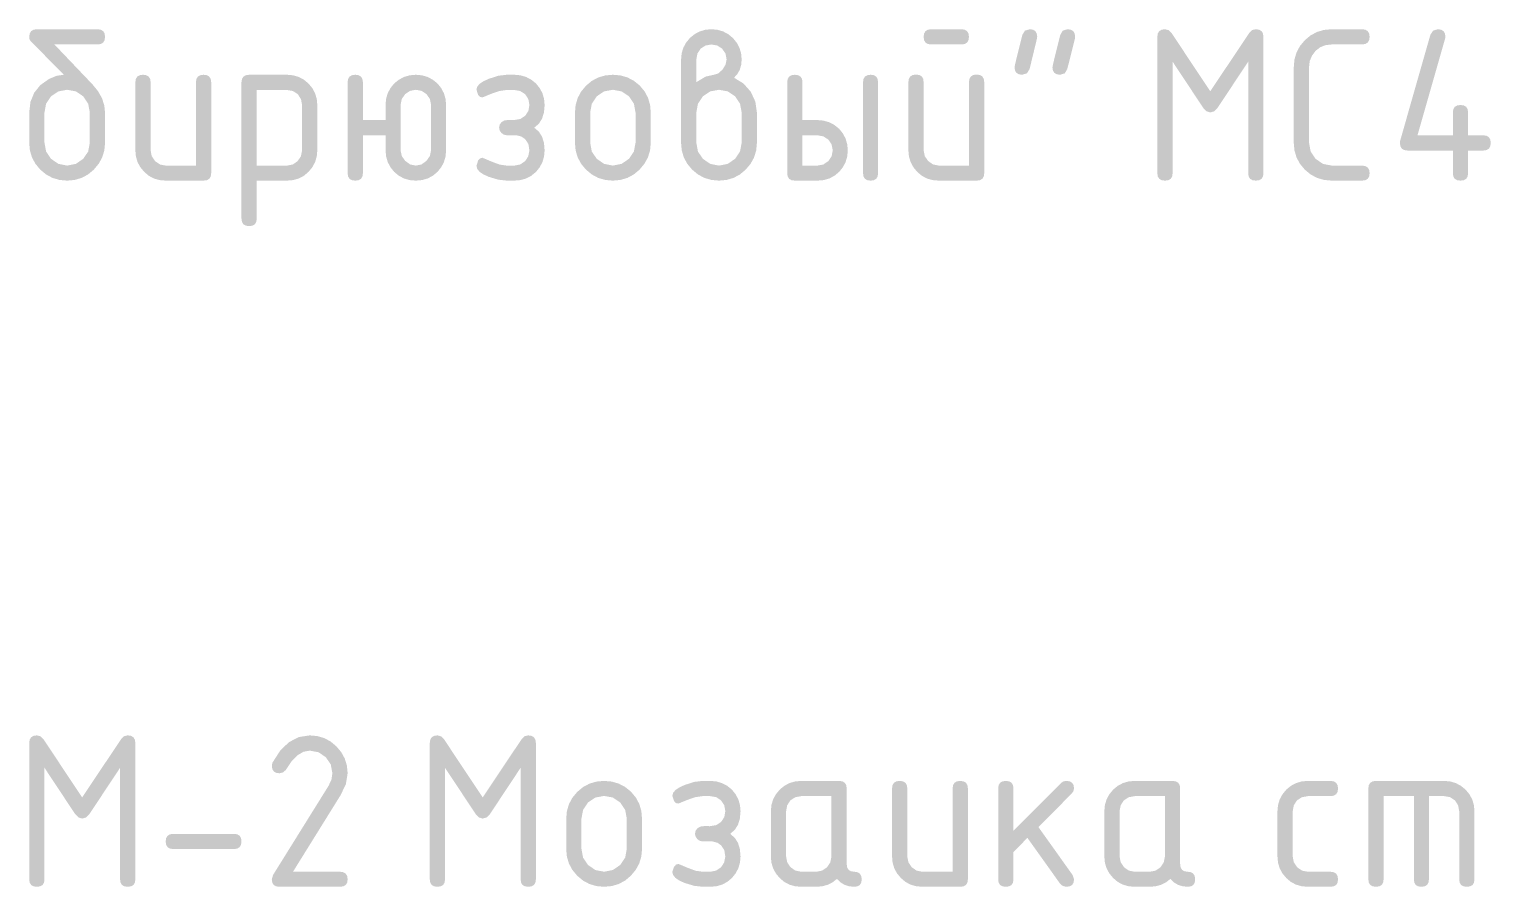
# Model space of a CAD drawing. Header units: millimetres. Extents: x 0 to 1189, y 0 to 841.
# Drawn here: x 1006.08 to 1035.3, y 732.13 to 749.27 of the extents above; entities that cross this region are included whole.
import ezdxf

# ---------------------------------------------------------------- set-up
doc = ezdxf.new("R2010")
doc.units = ezdxf.units.MM

msp = doc.modelspace()

# ---------------------------------------------------------------- hatches: boundary and pattern name
h = msp.add_hatch(color=7)
h.paths.add_polyline_path([(1007.598452, 747.604544), (1007.598452, 746.99931), (1007.584172, 746.849353), (1007.541677, 746.710404), (1007.471483, 746.582513), (1007.374108, 746.465733), (1007.259188, 746.369047), (1007.131091, 746.300369), (1006.991108, 746.259389), (1006.840531, 746.245798), (1006.688034, 746.259389), (1006.547836, 746.300369), (1006.419627, 746.369047), (1006.303096, 746.465733), (1006.206091, 746.582513), (1006.137249, 746.710404), (1006.09621, 746.849353), (1006.08261, 746.99931), (1006.08261, 747.608954), (1006.107217, 747.819931), (1006.181071, 748.00197), (1006.304225, 748.154657), (1006.476729, 748.277578), (1006.63169, 748.342346), (1006.777142, 748.362465), (1006.112376, 749.031089), (1006.089638, 749.066229), (1006.08261, 749.120386), (1006.092127, 749.186945), (1006.120713, 749.234488), (1006.168419, 749.263013), (1006.235297, 749.272521), (1007.450175, 749.272521), (1007.514504, 749.263013), (1007.560901, 749.234488), (1007.589004, 749.186945), (1007.598452, 749.120386), (1007.589004, 749.053508), (1007.560901, 749.005802), (1007.514504, 748.977216), (1007.450175, 748.967699), (1006.586421, 748.967699), (1007.348752, 748.167886), (1007.457298, 748.035215), (1007.535407, 747.897377), (1007.582613, 747.753958)])
h.paths.add_polyline_path([(1007.29363, 747.003719), (1007.29363, 747.608954), (1007.261315, 747.782518), (1007.162441, 747.930863), (1007.015542, 748.029738), (1006.840531, 748.062053), (1006.66552, 748.029738), (1006.518622, 747.930863), (1006.419747, 747.782518), (1006.387432, 747.608954), (1006.387432, 747.003719), (1006.419747, 746.826848), (1006.518622, 746.68181), (1006.66552, 746.580731), (1006.840531, 746.546211), (1007.015542, 746.580731), (1007.162441, 746.68181), (1007.261315, 746.828295)])
h = msp.add_hatch(color=7)
h.paths.add_polyline_path([(1019.418206, 748.214188), (1019.602105, 748.324913), (1019.769882, 748.362465), (1019.861245, 748.389957), (1019.943514, 748.468298), (1020.003941, 748.567793), (1020.023441, 748.667287), (1020.001392, 748.784834), (1019.934695, 748.883363), (1019.836441, 748.947649), (1019.71917, 748.967699), (1019.601416, 748.945995), (1019.503093, 748.883363), (1019.439979, 748.784834), (1019.418206, 748.667287)])
h.paths.add_polyline_path([(1020.171717, 748.302934), (1020.359682, 748.188901), (1020.506305, 748.024019), (1020.597945, 747.824341), (1020.629226, 747.608954), (1020.629226, 746.99931), (1020.614946, 746.848733), (1020.572451, 746.70875), (1020.502257, 746.580653), (1020.404882, 746.465733), (1020.289962, 746.369047), (1020.161865, 746.300369), (1020.021882, 746.259389), (1019.871305, 746.245798), (1019.718808, 746.259389), (1019.57861, 746.300369), (1019.450401, 746.369047), (1019.33387, 746.465733), (1019.236865, 746.582513), (1019.168023, 746.710404), (1019.126984, 746.849353), (1019.113384, 746.99931), (1019.113384, 748.667287), (1019.124538, 748.78945), (1019.157964, 748.902105), (1019.213611, 749.005251), (1019.291427, 749.098889), (1019.384384, 749.174388), (1019.486075, 749.2287), (1019.597377, 749.261514), (1019.71917, 749.272521), (1019.841333, 749.261454), (1019.953987, 749.228217), (1020.057134, 749.17276), (1020.150771, 749.09503), (1020.226038, 749.003623), (1020.280376, 748.901622), (1020.31332, 748.78939), (1020.324404, 748.667287), (1020.314887, 748.5585), (1020.286301, 748.461339), (1020.238595, 748.376065)])
h.paths.add_polyline_path([(1020.324404, 747.003719), (1020.324404, 747.608954), (1020.292089, 747.782518), (1020.193215, 747.930863), (1020.046316, 748.029738), (1019.871305, 748.062053), (1019.696294, 748.029738), (1019.549395, 747.930863), (1019.450521, 747.782518), (1019.418206, 747.608954), (1019.418206, 747.003719), (1019.450521, 746.826848), (1019.549395, 746.68181), (1019.696294, 746.580731), (1019.871305, 746.546211), (1020.046316, 746.580731), (1020.193215, 746.68181), (1020.292089, 746.828295)])
h = msp.add_hatch(color=7)
h.paths.add_polyline_path([(1025.173289, 748.214188), (1025.173289, 746.394075), (1025.163772, 746.327886), (1025.135186, 746.281696), (1025.08748, 746.254626), (1025.020603, 746.245798), (1024.263233, 746.245798), (1024.14082, 746.256263), (1024.028484, 746.288173), (1023.926587, 746.342304), (1023.83549, 746.419431), (1023.757674, 746.513069), (1023.702027, 746.616215), (1023.668601, 746.72887), (1023.657447, 746.851033), (1023.657447, 748.214188), (1023.666964, 748.281066), (1023.69555, 748.328772), (1023.743256, 748.357358), (1023.810134, 748.366875), (1023.876693, 748.357358), (1023.924235, 748.328772), (1023.952761, 748.281066), (1023.962269, 748.214188), (1023.962269, 746.851033), (1023.984593, 746.735898), (1024.051566, 746.639366), (1024.149338, 746.569017), (1024.263233, 746.546211), (1024.868467, 746.546211), (1024.868467, 748.214188), (1024.877976, 748.281066), (1024.906501, 748.328772), (1024.954043, 748.357358), (1025.020603, 748.366875), (1025.08748, 748.357358), (1025.135186, 748.328772), (1025.163772, 748.281066)])
h.paths.add_polyline_path([(1024.71578, 748.967699), (1024.110546, 748.967699), (1024.046218, 748.977216), (1023.999821, 749.005802), (1023.971717, 749.053508), (1023.962269, 749.120386), (1023.971717, 749.186945), (1023.999821, 749.234488), (1024.046218, 749.263013), (1024.110546, 749.272521), (1024.71578, 749.272521), (1024.782658, 749.263013), (1024.830364, 749.234488), (1024.85895, 749.186945), (1024.868467, 749.120386), (1024.85895, 749.053508), (1024.830364, 749.005802), (1024.782658, 748.977216)])
h = msp.add_hatch(color=7)
h.paths.add_polyline_path([(1026.083947, 749.272521), (1026.148275, 749.263073), (1026.194672, 749.23497), (1026.222776, 749.188573), (1026.232224, 749.124245), (1026.227814, 749.086211), (1026.080088, 748.476567), (1026.028067, 748.39099), (1025.931812, 748.362465), (1025.864934, 748.371973), (1025.817228, 748.400499), (1025.788642, 748.448041), (1025.779125, 748.5146), (1025.788702, 748.56241), (1025.81771, 748.685822), (1025.866561, 748.884578), (1025.93567, 749.15842), (1025.986037, 749.243996)])
h.paths.add_polyline_path([(1026.837458, 749.272521), (1026.904336, 749.263073), (1026.952042, 749.23497), (1026.980628, 749.188573), (1026.990145, 749.124245), (1026.985735, 749.082352), (1026.8336, 748.476567), (1026.783715, 748.39099), (1026.689181, 748.362465), (1026.622622, 748.371973), (1026.57508, 748.400499), (1026.546554, 748.448041), (1026.537046, 748.5146), (1026.546623, 748.56241), (1026.575631, 748.685822), (1026.624482, 748.884578), (1026.693591, 749.15842), (1026.743407, 749.243996)])
h = msp.add_hatch(color=7)
h.dxf.hatch_style = 2
h.paths.add_polyline_path([(1030.602545, 749.272521), (1030.669422, 749.263013), (1030.717128, 749.234488), (1030.745714, 749.186945), (1030.755231, 749.120386), (1030.755231, 746.394075), (1030.745714, 746.327886), (1030.717128, 746.281696), (1030.669422, 746.254626), (1030.602545, 746.245798), (1030.535985, 746.254626), (1030.488443, 746.281696), (1030.459918, 746.327886), (1030.450409, 746.394075), (1030.450409, 748.624843), (1029.836355, 747.697699), (1029.769383, 747.631209), (1029.692488, 747.608954), (1029.619659, 747.631209), (1029.553031, 747.697699), (1028.938977, 748.624843), (1028.938977, 746.394075), (1028.929468, 746.327886), (1028.900943, 746.281696), (1028.853401, 746.254626), (1028.786841, 746.245798), (1028.719963, 746.254626), (1028.672258, 746.281696), (1028.643672, 746.327886), (1028.634155, 746.394075), (1028.634155, 749.120386), (1028.643672, 749.186945), (1028.672258, 749.234488), (1028.719963, 749.263013), (1028.786841, 749.272521), (1028.860291, 749.253504), (1028.918031, 749.196454), (1029.692488, 748.032287), (1030.475765, 749.204722), (1030.529853, 749.256192)])
h = msp.add_hatch(color=7)
h.dxf.hatch_style = 2
h.paths.add_polyline_path([(1032.724638, 749.272521), (1032.791516, 749.263013), (1032.839222, 749.234488), (1032.867808, 749.186945), (1032.877325, 749.120386), (1032.867808, 749.053508), (1032.839222, 749.005802), (1032.791516, 748.977216), (1032.724638, 748.967699), (1032.119404, 748.967699), (1031.997138, 748.954117), (1031.890787, 748.912785), (1031.800354, 748.842823), (1031.725836, 748.743355), (1031.680154, 748.635385), (1031.666305, 748.5146), (1031.666305, 747.003719), (1031.69862, 746.828295), (1031.797494, 746.68181), (1031.944393, 746.580731), (1032.119404, 746.546211), (1032.724638, 746.546211), (1032.791516, 746.536702), (1032.839222, 746.508177), (1032.867808, 746.460634), (1032.877325, 746.394075), (1032.867808, 746.327886), (1032.839222, 746.281696), (1032.791516, 746.254626), (1032.724638, 746.245798), (1032.119404, 746.245798), (1031.966907, 746.259389), (1031.826709, 746.300369), (1031.698499, 746.369047), (1031.581969, 746.465733), (1031.484964, 746.582513), (1031.416122, 746.710404), (1031.375082, 746.849353), (1031.361483, 746.99931), (1031.361483, 748.5146), (1031.375082, 748.667106), (1031.416122, 748.807365), (1031.484964, 748.935737), (1031.581969, 749.052587), (1031.698499, 749.149506), (1031.826709, 749.218158), (1031.966907, 749.259008), (1032.119404, 749.272521)])
h = msp.add_hatch(color=7)
h.dxf.hatch_style = 2
h.paths.add_polyline_path([(1033.483161, 746.99931), (1033.48757, 747.041753), (1034.092805, 749.16283), (1034.146479, 749.244547), (1034.241082, 749.272521), (1034.307641, 749.263013), (1034.355183, 749.234488), (1034.383709, 749.186945), (1034.393217, 749.120386), (1034.384949, 749.077942), (1033.834836, 747.151996), (1034.541494, 747.151996), (1034.541494, 747.608954), (1034.551011, 747.67491), (1034.579597, 747.721126), (1034.627303, 747.748325), (1034.694181, 747.757231), (1034.76074, 747.748325), (1034.808282, 747.721126), (1034.836808, 747.67491), (1034.846316, 747.608954), (1034.846316, 747.151996), (1035.151138, 747.151996), (1035.215467, 747.142402), (1035.261863, 747.113687), (1035.289967, 747.065955), (1035.299415, 746.99931), (1035.289967, 746.93275), (1035.261863, 746.885208), (1035.215467, 746.856683), (1035.151138, 746.847174), (1034.846316, 746.847174), (1034.846316, 746.394075), (1034.836808, 746.327886), (1034.808282, 746.281696), (1034.76074, 746.254626), (1034.694181, 746.245798), (1034.627303, 746.254626), (1034.579597, 746.281696), (1034.551011, 746.327886), (1034.541494, 746.394075), (1034.541494, 746.847174), (1033.635847, 746.847174), (1033.568969, 746.856683), (1033.521263, 746.885208), (1033.492678, 746.93275)])
h = msp.add_hatch(color=7)
h.dxf.hatch_style = 2
h.paths.add_polyline_path([(1009.72013, 748.214188), (1009.72013, 746.394075), (1009.710613, 746.327886), (1009.682027, 746.281696), (1009.634321, 746.254626), (1009.567443, 746.245798), (1008.810074, 746.245798), (1008.687661, 746.256263), (1008.575325, 746.288173), (1008.473427, 746.342304), (1008.382331, 746.419431), (1008.304514, 746.512449), (1008.248868, 746.614561), (1008.215441, 746.727009), (1008.204288, 746.851033), (1008.204288, 748.214188), (1008.213805, 748.278517), (1008.242391, 748.324913), (1008.290097, 748.353017), (1008.356975, 748.362465), (1008.423534, 748.353017), (1008.471076, 748.324913), (1008.499602, 748.278517), (1008.50911, 748.214188), (1008.50911, 746.851033), (1008.531434, 746.735415), (1008.598407, 746.635508), (1008.696179, 746.568535), (1008.810074, 746.546211), (1009.415308, 746.546211), (1009.415308, 748.214188), (1009.424816, 748.278517), (1009.453342, 748.324913), (1009.500884, 748.353017), (1009.567443, 748.362465), (1009.634321, 748.353017), (1009.682027, 748.324913), (1009.710613, 748.278517)])
h = msp.add_hatch(color=7)
h.paths.add_polyline_path([(1010.325966, 748.214188), (1010.335483, 748.278517), (1010.364068, 748.324913), (1010.411774, 748.353017), (1010.478652, 748.362465), (1011.236022, 748.362465), (1011.358435, 748.35138), (1011.470771, 748.318437), (1011.572668, 748.264099), (1011.663765, 748.188832), (1011.741581, 748.095194), (1011.797228, 747.992048), (1011.830654, 747.879394), (1011.841808, 747.757231), (1011.841808, 746.851033), (1011.830654, 746.72887), (1011.797228, 746.616215), (1011.741581, 746.513069), (1011.663765, 746.419431), (1011.572668, 746.342304), (1011.470771, 746.288173), (1011.358435, 746.256263), (1011.236022, 746.245798), (1010.630788, 746.245798), (1010.630788, 745.484019), (1010.621279, 745.41969), (1010.592754, 745.373293), (1010.545212, 745.34519), (1010.478652, 745.335742), (1010.411774, 745.34519), (1010.364068, 745.373293), (1010.335483, 745.41969), (1010.325966, 745.484019)])
h.paths.add_polyline_path([(1010.630788, 748.057643), (1010.630788, 746.546211), (1011.236022, 746.546211), (1011.351571, 746.568535), (1011.447689, 746.635508), (1011.514661, 746.733762), (1011.536986, 746.851033), (1011.536986, 747.757231), (1011.515213, 747.874502), (1011.452099, 747.972756), (1011.353775, 748.037524), (1011.236022, 748.057643)])
h = msp.add_hatch(color=7)
h.paths.add_polyline_path([(1013.205564, 747.151996), (1012.752465, 747.151996), (1012.752465, 746.394075), (1012.742957, 746.327886), (1012.714432, 746.281696), (1012.666889, 746.254626), (1012.60033, 746.245798), (1012.533452, 746.254626), (1012.485746, 746.281696), (1012.45716, 746.327886), (1012.447643, 746.394075), (1012.447643, 748.214188), (1012.45716, 748.278517), (1012.485746, 748.324913), (1012.533452, 748.353017), (1012.60033, 748.362465), (1012.666889, 748.353017), (1012.714432, 748.324913), (1012.742957, 748.278517), (1012.752465, 748.214188), (1012.752465, 747.456267), (1013.205564, 747.456267), (1013.205564, 747.761089), (1013.216649, 747.882882), (1013.249593, 747.994184), (1013.303931, 748.095875), (1013.379197, 748.188832), (1013.472835, 748.264099), (1013.575981, 748.318437), (1013.688636, 748.35138), (1013.810799, 748.362465), (1013.933048, 748.35138), (1014.045892, 748.318437), (1014.149228, 748.264099), (1014.242952, 748.188832), (1014.318132, 748.095194), (1014.37228, 747.992048), (1014.405035, 747.879394), (1014.416033, 747.757231), (1014.416033, 746.851033), (1014.405035, 746.727009), (1014.37228, 746.614561), (1014.318132, 746.512449), (1014.242952, 746.419431), (1014.149228, 746.342304), (1014.045892, 746.288173), (1013.933048, 746.256263), (1013.810799, 746.245798), (1013.688636, 746.256263), (1013.575981, 746.288173), (1013.472835, 746.342304), (1013.379197, 746.419431), (1013.303931, 746.513069), (1013.249593, 746.616215), (1013.216649, 746.72887), (1013.205564, 746.851033)])
h.paths.add_polyline_path([(1013.810799, 746.546211), (1013.92304, 746.569017), (1014.022465, 746.639366), (1014.091367, 746.737345), (1014.115621, 746.851033), (1014.115621, 747.757231), (1014.093366, 747.874502), (1014.026875, 747.972756), (1013.928345, 748.039728), (1013.810799, 748.062053), (1013.693528, 748.039728), (1013.595274, 747.972756), (1013.528301, 747.874502), (1013.505977, 747.757231), (1013.505977, 746.851033), (1013.530437, 746.737345), (1013.599132, 746.639366), (1013.698558, 746.569017)])
h = msp.add_hatch(color=7)
h.dxf.hatch_style = 2
h.paths.add_polyline_path([(1016.080833, 746.851033), (1016.061265, 746.976985), (1016.000356, 747.071519), (1015.924426, 747.125814), (1015.822865, 747.151996), (1015.628286, 747.151996), (1015.565654, 747.167086), (1015.522452, 747.198298), (1015.487864, 747.246461), (1015.475599, 747.304132), (1015.487864, 747.365454), (1015.522452, 747.414375), (1015.581846, 747.448481), (1015.670178, 747.460677), (1015.717031, 747.460677), (1015.767743, 747.456267), (1015.90162, 747.478591), (1016.000356, 747.545564), (1016.061265, 747.640235), (1016.080833, 747.757231), (1016.060783, 747.874502), (1015.996498, 747.972756), (1015.897968, 748.037524), (1015.780421, 748.057643), (1015.628286, 748.057643), (1015.487933, 748.038626), (1015.319054, 747.981575), (1015.238155, 747.948296), (1015.180354, 747.924524), (1015.146429, 747.910262), (1015.095261, 747.91853), (1015.056676, 747.960078), (1015.0225, 748.065911), (1015.038339, 748.12471), (1015.085545, 748.180357), (1015.163654, 748.2328), (1015.272201, 748.281988), (1015.462852, 748.342897), (1015.628286, 748.362465), (1015.780421, 748.362465), (1015.902584, 748.35138), (1016.015239, 748.318437), (1016.118385, 748.264099), (1016.212023, 748.188832), (1016.287522, 748.095194), (1016.341834, 747.992048), (1016.374648, 747.879394), (1016.385656, 747.757231), (1016.372883, 747.609617), (1016.334324, 747.484586), (1016.269616, 747.382602), (1016.178399, 747.304132), (1016.269616, 747.225661), (1016.334324, 747.123678), (1016.372883, 746.998646), (1016.385656, 746.851033), (1016.374648, 746.72887), (1016.341834, 746.616215), (1016.287522, 746.513069), (1016.212023, 746.419431), (1016.118385, 746.342304), (1016.015239, 746.288173), (1015.902584, 746.256263), (1015.780421, 746.245798), (1015.628286, 746.245798), (1015.459269, 746.264815), (1015.268342, 746.321866), (1015.160166, 746.371122), (1015.083409, 746.424048), (1015.037659, 746.481004), (1015.0225, 746.542352), (1015.056676, 746.648185), (1015.095743, 746.68808), (1015.141011, 746.702756), (1015.154714, 746.698002), (1015.189449, 746.683739), (1015.245579, 746.659968), (1015.323464, 746.626688), (1015.488484, 746.565779), (1015.628286, 746.546211), (1015.780421, 746.546211), (1015.897968, 746.568535), (1015.996498, 746.635508), (1016.059336, 746.733762)])
h = msp.add_hatch(color=7)
h.paths.add_polyline_path([(1016.991706, 746.99931), (1016.991706, 747.604544), (1017.005306, 747.75705), (1017.046346, 747.897308), (1017.115187, 748.025681), (1017.212193, 748.14253), (1017.328723, 748.239217), (1017.456932, 748.307895), (1017.59713, 748.348874), (1017.749627, 748.362465), (1017.902125, 748.348934), (1018.042323, 748.308377), (1018.170532, 748.240845), (1018.287062, 748.146389), (1018.384068, 748.029789), (1018.452909, 747.901098), (1018.493949, 747.759591), (1018.507548, 747.604544), (1018.507548, 746.99931), (1018.493269, 746.849353), (1018.450773, 746.710404), (1018.380579, 746.582513), (1018.283204, 746.465733), (1018.168284, 746.369047), (1018.040187, 746.300369), (1017.900204, 746.259389), (1017.749627, 746.245798), (1017.59713, 746.259389), (1017.456932, 746.300369), (1017.328723, 746.369047), (1017.212193, 746.465733), (1017.115187, 746.582513), (1017.046346, 746.710404), (1017.005306, 746.849353)])
h.paths.add_polyline_path([(1018.202726, 747.003719), (1018.202726, 747.608954), (1018.170411, 747.782518), (1018.071537, 747.930863), (1017.924638, 748.029738), (1017.749627, 748.062053), (1017.574617, 748.029738), (1017.427718, 747.930863), (1017.328843, 747.782518), (1017.296528, 747.608954), (1017.296528, 747.003719), (1017.328843, 746.826848), (1017.427718, 746.68181), (1017.574617, 746.580731), (1017.749627, 746.546211), (1017.924638, 746.580731), (1018.071537, 746.68181), (1018.170411, 746.828295)])
h = msp.add_hatch(color=7)
h.paths.add_polyline_path([(1022.446082, 746.851033), (1022.434997, 746.72887), (1022.402054, 746.616215), (1022.347716, 746.513069), (1022.272449, 746.419431), (1022.178811, 746.342304), (1022.075665, 746.288173), (1021.963011, 746.256263), (1021.840847, 746.245798), (1021.387748, 746.245798), (1021.320871, 746.254626), (1021.273165, 746.281696), (1021.244579, 746.327886), (1021.235062, 746.394075), (1021.235062, 748.214188), (1021.244579, 748.278517), (1021.273165, 748.324913), (1021.320871, 748.353017), (1021.387748, 748.362465), (1021.454308, 748.353017), (1021.50185, 748.324913), (1021.530375, 748.278517), (1021.539884, 748.214188), (1021.539884, 747.456267), (1021.840847, 747.456267), (1021.963011, 747.445269), (1022.075665, 747.412514), (1022.178811, 747.358366), (1022.272449, 747.283185), (1022.347716, 747.189462), (1022.402054, 747.086126), (1022.434997, 746.973282)])
h.paths.add_polyline_path([(1022.145118, 746.851033), (1022.12307, 746.968579), (1022.056373, 747.067109), (1021.958119, 747.130223), (1021.840847, 747.151996), (1021.539884, 747.151996), (1021.539884, 746.546211), (1021.840847, 746.546211), (1021.958119, 746.568535), (1022.056373, 746.635508), (1022.12307, 746.733762)])
h.paths.add_polyline_path([(1022.750904, 748.214188), (1022.760412, 748.278517), (1022.788938, 748.324913), (1022.83648, 748.353017), (1022.903039, 748.362465), (1022.967368, 748.353017), (1023.013765, 748.324913), (1023.041868, 748.278517), (1023.051316, 748.214188), (1023.051316, 746.394075), (1023.041868, 746.327886), (1023.013765, 746.281696), (1022.967368, 746.254626), (1022.903039, 746.245798), (1022.83648, 746.254626), (1022.788938, 746.281696), (1022.760412, 746.327886), (1022.750904, 746.394075)])
h = msp.add_hatch(color=7)
h.dxf.hatch_style = 2
h.paths.add_polyline_path([(1008.051, 735.15503), (1008.117878, 735.145521), (1008.165584, 735.116996), (1008.19417, 735.069454), (1008.203687, 735.002894), (1008.203687, 732.276584), (1008.19417, 732.210395), (1008.165584, 732.164205), (1008.117878, 732.137135), (1008.051, 732.128307), (1007.984441, 732.137135), (1007.936898, 732.164205), (1007.908373, 732.210395), (1007.898865, 732.276584), (1007.898865, 734.507352), (1007.284811, 733.580208), (1007.217838, 733.513717), (1007.140944, 733.491462), (1007.068114, 733.513717), (1007.001486, 733.580208), (1006.387432, 734.507352), (1006.387432, 732.276584), (1006.377924, 732.210395), (1006.349398, 732.164205), (1006.301856, 732.137135), (1006.235297, 732.128307), (1006.168419, 732.137135), (1006.120713, 732.164205), (1006.092127, 732.210395), (1006.08261, 732.276584), (1006.08261, 735.002894), (1006.092127, 735.069454), (1006.120713, 735.116996), (1006.168419, 735.145521), (1006.235297, 735.15503), (1006.308746, 735.136013), (1006.366486, 735.078962), (1007.140944, 733.914795), (1007.924221, 735.08723), (1007.978309, 735.1387)])
h = msp.add_hatch(color=7)
h.dxf.hatch_style = 2
h.paths.add_polyline_path([(1011.689827, 735.15503), (1011.840404, 735.141516), (1011.980386, 735.100666), (1012.108484, 735.032014), (1012.223403, 734.935095), (1012.320779, 734.818246), (1012.390973, 734.689873), (1012.433468, 734.549615), (1012.447748, 734.397109), (1012.412677, 734.180757), (1012.307739, 733.961098), (1011.355239, 732.428719), (1012.295061, 732.428719), (1012.361939, 732.419211), (1012.409645, 732.390685), (1012.438231, 732.343143), (1012.447748, 732.276584), (1012.438231, 732.210395), (1012.409645, 732.164205), (1012.361939, 732.137135), (1012.295061, 732.128307), (1011.084593, 732.128307), (1011.017715, 732.137135), (1010.970009, 732.164205), (1010.941423, 732.210395), (1010.931906, 732.276584), (1010.957262, 732.365329), (1012.066858, 734.147408), (1012.123909, 734.270812), (1012.142926, 734.397109), (1012.110611, 734.572533), (1012.011737, 734.719019), (1011.864838, 734.817893), (1011.689827, 734.850208), (1011.562737, 734.826428), (1011.441642, 734.755054), (1011.326128, 734.636035), (1011.215782, 734.469318), (1011.161143, 734.41585), (1011.084593, 734.397109), (1011.017715, 734.406703), (1010.970009, 734.435418), (1010.941423, 734.48315), (1010.931906, 734.549795), (1010.944584, 734.608776), (1011.098003, 734.847839), (1011.272764, 735.018535), (1011.469746, 735.120915)])
h = msp.add_hatch(color=7)
h.dxf.hatch_style = 2
h.paths.add_polyline_path([(1016.057909, 735.15503), (1016.124787, 735.145521), (1016.172493, 735.116996), (1016.201078, 735.069454), (1016.210595, 735.002894), (1016.210595, 732.276584), (1016.201078, 732.210395), (1016.172493, 732.164205), (1016.124787, 732.137135), (1016.057909, 732.128307), (1015.991349, 732.137135), (1015.943807, 732.164205), (1015.915282, 732.210395), (1015.905773, 732.276584), (1015.905773, 734.507352), (1015.291719, 733.580208), (1015.224747, 733.513717), (1015.147852, 733.491462), (1015.075023, 733.513717), (1015.008395, 733.580208), (1014.394341, 734.507352), (1014.394341, 732.276584), (1014.384833, 732.210395), (1014.356307, 732.164205), (1014.308765, 732.137135), (1014.242206, 732.128307), (1014.175328, 732.137135), (1014.127622, 732.164205), (1014.099036, 732.210395), (1014.089519, 732.276584), (1014.089519, 735.002894), (1014.099036, 735.069454), (1014.127622, 735.116996), (1014.175328, 735.145521), (1014.242206, 735.15503), (1014.315655, 735.136013), (1014.373395, 735.078962), (1015.147852, 733.914795), (1015.931129, 735.08723), (1015.985217, 735.1387)])
h = msp.add_hatch(color=7)
h.paths.add_polyline_path([(1016.816992, 732.881818), (1016.816992, 733.487052), (1016.830592, 733.639558), (1016.871631, 733.779817), (1016.940473, 733.908189), (1017.037478, 734.025039), (1017.154009, 734.121725), (1017.282218, 734.190403), (1017.422416, 734.231383), (1017.574913, 734.244973), (1017.72741, 734.231443), (1017.867608, 734.190885), (1017.995818, 734.123353), (1018.112348, 734.028897), (1018.209353, 733.912298), (1018.278195, 733.783606), (1018.319235, 733.642099), (1018.332834, 733.487052), (1018.332834, 732.881818), (1018.318554, 732.731862), (1018.276059, 732.592912), (1018.205865, 732.465022), (1018.108489, 732.348242), (1017.99357, 732.251555), (1017.865472, 732.182877), (1017.72549, 732.141898), (1017.574913, 732.128307), (1017.422416, 732.141898), (1017.282218, 732.182877), (1017.154009, 732.251555), (1017.037478, 732.348242), (1016.940473, 732.465022), (1016.871631, 732.592912), (1016.830592, 732.731862)])
h.paths.add_polyline_path([(1018.028012, 732.886228), (1018.028012, 733.491462), (1017.995697, 733.665026), (1017.896823, 733.813372), (1017.749924, 733.912246), (1017.574913, 733.944561), (1017.399902, 733.912246), (1017.253003, 733.813372), (1017.154129, 733.665026), (1017.121814, 733.491462), (1017.121814, 732.886228), (1017.154129, 732.709357), (1017.253003, 732.564318), (1017.399902, 732.463239), (1017.574913, 732.428719), (1017.749924, 732.463239), (1017.896823, 732.564318), (1017.995697, 732.710803)])
h = msp.add_hatch(color=7)
h.dxf.hatch_style = 2
h.paths.add_polyline_path([(1019.997148, 732.733541), (1019.97758, 732.859494), (1019.916671, 732.954027), (1019.840741, 733.008322), (1019.739179, 733.034505), (1019.5446, 733.034505), (1019.481968, 733.049594), (1019.438767, 733.080807), (1019.404178, 733.128969), (1019.391914, 733.18664), (1019.404178, 733.247963), (1019.438767, 733.296883), (1019.49816, 733.33099), (1019.586493, 733.343185), (1019.633346, 733.343185), (1019.684058, 733.338776), (1019.817934, 733.3611), (1019.916671, 733.428072), (1019.97758, 733.522744), (1019.997148, 733.639739), (1019.977098, 733.75701), (1019.912812, 733.855264), (1019.814282, 733.920032), (1019.696736, 733.940151), (1019.5446, 733.940151), (1019.404247, 733.921134), (1019.235369, 733.864084), (1019.154469, 733.830804), (1019.096669, 733.807033), (1019.062743, 733.79277), (1019.011575, 733.801038), (1018.97299, 733.842586), (1018.938815, 733.94842), (1018.954654, 734.007219), (1019.00186, 734.062866), (1019.079969, 734.115309), (1019.188515, 734.164496), (1019.379167, 734.225405), (1019.5446, 734.244973), (1019.696736, 734.244973), (1019.818899, 734.233889), (1019.931553, 734.200945), (1020.0347, 734.146607), (1020.128337, 734.071341), (1020.203837, 733.977703), (1020.258148, 733.874557), (1020.290963, 733.761902), (1020.30197, 733.639739), (1020.289197, 733.492125), (1020.250638, 733.367094), (1020.185931, 733.265111), (1020.094713, 733.18664), (1020.185931, 733.108169), (1020.250638, 733.006186), (1020.289197, 732.881155), (1020.30197, 732.733541), (1020.290963, 732.611378), (1020.258148, 732.498723), (1020.203837, 732.395577), (1020.128337, 732.30194), (1020.0347, 732.224812), (1019.931553, 732.170681), (1019.818899, 732.138771), (1019.696736, 732.128307), (1019.5446, 732.128307), (1019.375584, 732.147324), (1019.184657, 732.204374), (1019.076481, 732.253631), (1018.999724, 732.306556), (1018.953973, 732.363512), (1018.938815, 732.424861), (1018.97299, 732.530694), (1019.012057, 732.570588), (1019.057326, 732.585264), (1019.071029, 732.58051), (1019.105764, 732.566247), (1019.161893, 732.542476), (1019.239778, 732.509197), (1019.404798, 732.448287), (1019.5446, 732.428719), (1019.696736, 732.428719), (1019.814282, 732.451043), (1019.912812, 732.518016), (1019.975651, 732.61627)])
h = msp.add_hatch(color=7)
h.paths.add_polyline_path([(1022.119186, 733.940151), (1021.513951, 733.940151), (1021.396198, 733.918378), (1021.297875, 733.855264), (1021.234761, 733.75701), (1021.212988, 733.639739), (1021.212988, 732.733541), (1021.235312, 732.617924), (1021.302285, 732.518016), (1021.400057, 732.451043), (1021.513951, 732.428719), (1021.818222, 732.428719), (1021.933771, 732.451043), (1022.029889, 732.518016), (1022.096862, 732.61627), (1022.119186, 732.733541)])
h.paths.add_polyline_path([(1022.72442, 732.276584), (1022.714972, 732.210395), (1022.686869, 732.164205), (1022.640472, 732.137135), (1022.576143, 732.128307), (1022.473746, 732.137884), (1022.382047, 732.166892), (1022.300579, 732.215743), (1022.228878, 732.284852), (1022.13921, 732.215743), (1022.04112, 732.166892), (1021.934244, 732.137884), (1021.818222, 732.128307), (1021.513951, 732.128307), (1021.391539, 732.138771), (1021.279203, 732.170681), (1021.177305, 732.224812), (1021.086208, 732.30194), (1021.008392, 732.394957), (1020.952745, 732.49707), (1020.919319, 732.609518), (1020.908166, 732.733541), (1020.908166, 733.639739), (1020.919319, 733.761902), (1020.952745, 733.874557), (1021.008392, 733.977703), (1021.086208, 734.071341), (1021.177305, 734.146607), (1021.279203, 734.200945), (1021.391539, 734.233889), (1021.513951, 734.244973), (1022.271321, 734.244973), (1022.338199, 734.235525), (1022.385905, 734.207422), (1022.414491, 734.161025), (1022.424008, 734.096697), (1022.424008, 732.581406), (1022.433516, 732.514528), (1022.462042, 732.466822), (1022.509584, 732.438236), (1022.576143, 732.428719), (1022.640472, 732.419211), (1022.686869, 732.390685), (1022.714972, 732.343143)])
h = msp.add_hatch(color=7)
h.dxf.hatch_style = 2
h.paths.add_polyline_path([(1024.846538, 734.096697), (1024.846538, 732.276584), (1024.837021, 732.210395), (1024.808435, 732.164205), (1024.760729, 732.137135), (1024.693851, 732.128307), (1023.936482, 732.128307), (1023.814069, 732.138771), (1023.701733, 732.170681), (1023.599836, 732.224812), (1023.508739, 732.30194), (1023.430923, 732.394957), (1023.375276, 732.49707), (1023.34185, 732.609518), (1023.330696, 732.733541), (1023.330696, 734.096697), (1023.340213, 734.161025), (1023.368799, 734.207422), (1023.416505, 734.235525), (1023.483383, 734.244973), (1023.549942, 734.235525), (1023.597484, 734.207422), (1023.62601, 734.161025), (1023.635518, 734.096697), (1023.635518, 732.733541), (1023.657842, 732.617924), (1023.724815, 732.518016), (1023.822587, 732.451043), (1023.936482, 732.428719), (1024.541716, 732.428719), (1024.541716, 734.096697), (1024.551225, 734.161025), (1024.57975, 734.207422), (1024.627292, 734.235525), (1024.693851, 734.244973), (1024.760729, 734.235525), (1024.808435, 734.207422), (1024.837021, 734.161025)])
h = msp.add_hatch(color=7)
h.dxf.hatch_style = 2
h.paths.add_polyline_path([(1025.757341, 733.25003), (1026.709841, 734.20253), (1026.75635, 734.234914), (1026.815674, 734.244973), (1026.882552, 734.235525), (1026.930258, 734.207422), (1026.958844, 734.161025), (1026.968361, 734.096697), (1026.956096, 734.039026), (1026.921507, 733.990863), (1026.256742, 733.322239), (1026.938595, 732.365329), (1026.968361, 732.276584), (1026.958844, 732.210395), (1026.930258, 732.164205), (1026.882552, 732.137135), (1026.815674, 732.128307), (1026.742776, 732.144085), (1026.688895, 732.191697), (1026.036807, 733.106163), (1025.757341, 732.822838), (1025.757341, 732.276584), (1025.747832, 732.210395), (1025.719307, 732.164205), (1025.671765, 732.137135), (1025.605205, 732.128307), (1025.538327, 732.137135), (1025.490621, 732.164205), (1025.462036, 732.210395), (1025.452519, 732.276584), (1025.452519, 734.096697), (1025.462036, 734.161025), (1025.490621, 734.207422), (1025.538327, 734.235525), (1025.605205, 734.244973), (1025.671765, 734.235525), (1025.719307, 734.207422), (1025.747832, 734.161025), (1025.757341, 734.096697)])
h = msp.add_hatch(color=7)
h.paths.add_polyline_path([(1028.785361, 733.940151), (1028.180127, 733.940151), (1028.062374, 733.918378), (1027.964051, 733.855264), (1027.900936, 733.75701), (1027.879163, 733.639739), (1027.879163, 732.733541), (1027.901488, 732.617924), (1027.96846, 732.518016), (1028.066232, 732.451043), (1028.180127, 732.428719), (1028.484398, 732.428719), (1028.599946, 732.451043), (1028.696064, 732.518016), (1028.763037, 732.61627), (1028.785361, 732.733541)])
h.paths.add_polyline_path([(1029.390596, 732.276584), (1029.381148, 732.210395), (1029.353044, 732.164205), (1029.306647, 732.137135), (1029.242319, 732.128307), (1029.139922, 732.137884), (1029.048222, 732.166892), (1028.966754, 732.215743), (1028.895053, 732.284852), (1028.805386, 732.215743), (1028.707295, 732.166892), (1028.60042, 732.137884), (1028.484398, 732.128307), (1028.180127, 732.128307), (1028.057714, 732.138771), (1027.945378, 732.170681), (1027.843481, 732.224812), (1027.752384, 732.30194), (1027.674568, 732.394957), (1027.618921, 732.49707), (1027.585495, 732.609518), (1027.574341, 732.733541), (1027.574341, 733.639739), (1027.585495, 733.761902), (1027.618921, 733.874557), (1027.674568, 733.977703), (1027.752384, 734.071341), (1027.843481, 734.146607), (1027.945378, 734.200945), (1028.057714, 734.233889), (1028.180127, 734.244973), (1028.937497, 734.244973), (1029.004375, 734.235525), (1029.052081, 734.207422), (1029.080666, 734.161025), (1029.090183, 734.096697), (1029.090183, 732.581406), (1029.099692, 732.514528), (1029.128217, 732.466822), (1029.17576, 732.438236), (1029.242319, 732.428719), (1029.306647, 732.419211), (1029.353044, 732.390685), (1029.381148, 732.343143)])
h = msp.add_hatch(color=7)
h.dxf.hatch_style = 2
h.paths.add_polyline_path([(1031.340129, 733.639739), (1031.340129, 732.733541), (1031.362453, 732.617924), (1031.429426, 732.518016), (1031.527197, 732.451043), (1031.641092, 732.428719), (1032.09364, 732.428719), (1032.160518, 732.419211), (1032.208224, 732.390685), (1032.23681, 732.343143), (1032.246327, 732.276584), (1032.23681, 732.210395), (1032.208224, 732.164205), (1032.160518, 732.137135), (1032.09364, 732.128307), (1031.641092, 732.128307), (1031.518679, 732.138771), (1031.406343, 732.170681), (1031.304446, 732.224812), (1031.213349, 732.30194), (1031.135533, 732.394957), (1031.079886, 732.49707), (1031.04646, 732.609518), (1031.035307, 732.733541), (1031.035307, 733.639739), (1031.04646, 733.761902), (1031.079886, 733.874557), (1031.135533, 733.977703), (1031.213349, 734.071341), (1031.304446, 734.146607), (1031.406343, 734.200945), (1031.518679, 734.233889), (1031.641092, 734.244973), (1032.09364, 734.244973), (1032.160518, 734.235465), (1032.208224, 734.20694), (1032.23681, 734.159397), (1032.246327, 734.092838), (1032.23681, 734.02596), (1032.208224, 733.978254), (1032.160518, 733.949668), (1032.09364, 733.940151), (1031.641092, 733.940151), (1031.523339, 733.918378), (1031.425016, 733.855264), (1031.361902, 733.75701)])
h = msp.add_hatch(color=7)
h.dxf.hatch_style = 2
h.paths.add_polyline_path([(1033.004873, 734.244973), (1034.368028, 734.244973), (1034.489502, 734.233889), (1034.600641, 734.200945), (1034.702272, 734.146607), (1034.79522, 734.071341), (1034.873036, 733.977703), (1034.928683, 733.874557), (1034.962109, 733.761902), (1034.973263, 733.639739), (1034.973263, 732.276584), (1034.963746, 732.210395), (1034.93516, 732.164205), (1034.887454, 732.137135), (1034.820576, 732.128307), (1034.754017, 732.137135), (1034.706475, 732.164205), (1034.677949, 732.210395), (1034.668441, 732.276584), (1034.668441, 733.639739), (1034.646668, 733.75701), (1034.583554, 733.855264), (1034.485299, 733.920032), (1034.368028, 733.940151), (1034.063206, 733.940151), (1034.063206, 732.276584), (1034.053689, 732.210395), (1034.025104, 732.164205), (1033.977398, 732.137135), (1033.91052, 732.128307), (1033.846424, 732.137135), (1033.800001, 732.164205), (1033.771768, 732.210395), (1033.762243, 732.276584), (1033.762243, 733.940151), (1033.157008, 733.940151), (1033.157008, 732.276584), (1033.1475, 732.210395), (1033.118975, 732.164205), (1033.071432, 732.137135), (1033.004873, 732.128307), (1032.937995, 732.137135), (1032.890289, 732.164205), (1032.861703, 732.210395), (1032.852186, 732.276584), (1032.852186, 734.096697), (1032.861703, 734.161025), (1032.890289, 734.207422), (1032.937995, 734.235525)])
h = msp.add_hatch(color=7)
h.dxf.hatch_style = 2
h.paths.add_polyline_path([(1010.173239, 732.881818), (1008.96277, 732.881818), (1008.895892, 732.891335), (1008.848186, 732.919921), (1008.8196, 732.967627), (1008.810083, 733.034505), (1008.8196, 733.101064), (1008.848186, 733.148606), (1008.895892, 733.177132), (1008.96277, 733.18664), (1010.173239, 733.18664), (1010.240117, 733.177132), (1010.287823, 733.148606), (1010.316408, 733.101064), (1010.325925, 733.034505), (1010.316408, 732.967627), (1010.287823, 732.919921), (1010.240117, 732.891335)])

doc.saveas('drawing.dxf')
